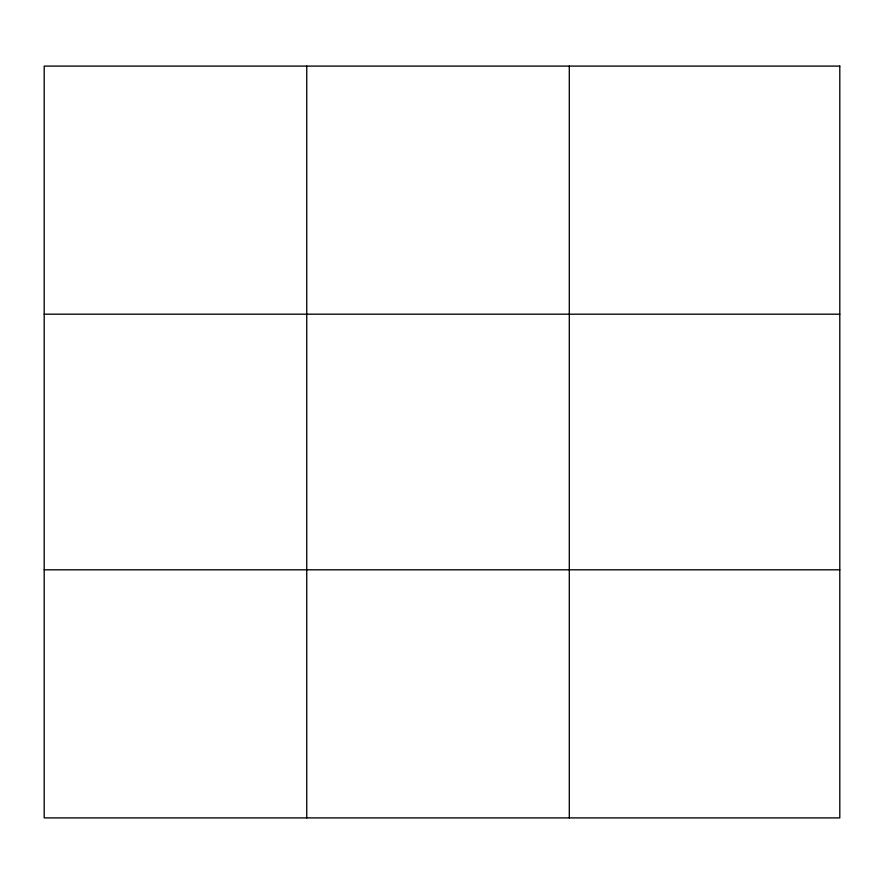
<?xml version="1.0" encoding="UTF-8"?>
<svg xmlns="http://www.w3.org/2000/svg" width="884" height="884" viewBox="0 0 884 884"><rect width="100%" height="100%" fill="white"/><g stroke="black" fill="none" stroke-linecap="round" stroke-linejoin="round"><path stroke-width="1.33" d="M306.748 817.899L306.748 66.101M569.296 817.899L569.296 66.101M44.2 314.196L839.8 314.196M44.2 569.804L839.8 569.804M839.8 66.101L839.8 817.899L44.2 817.899L44.2 66.101L839.8 66.101"/></g></svg>
